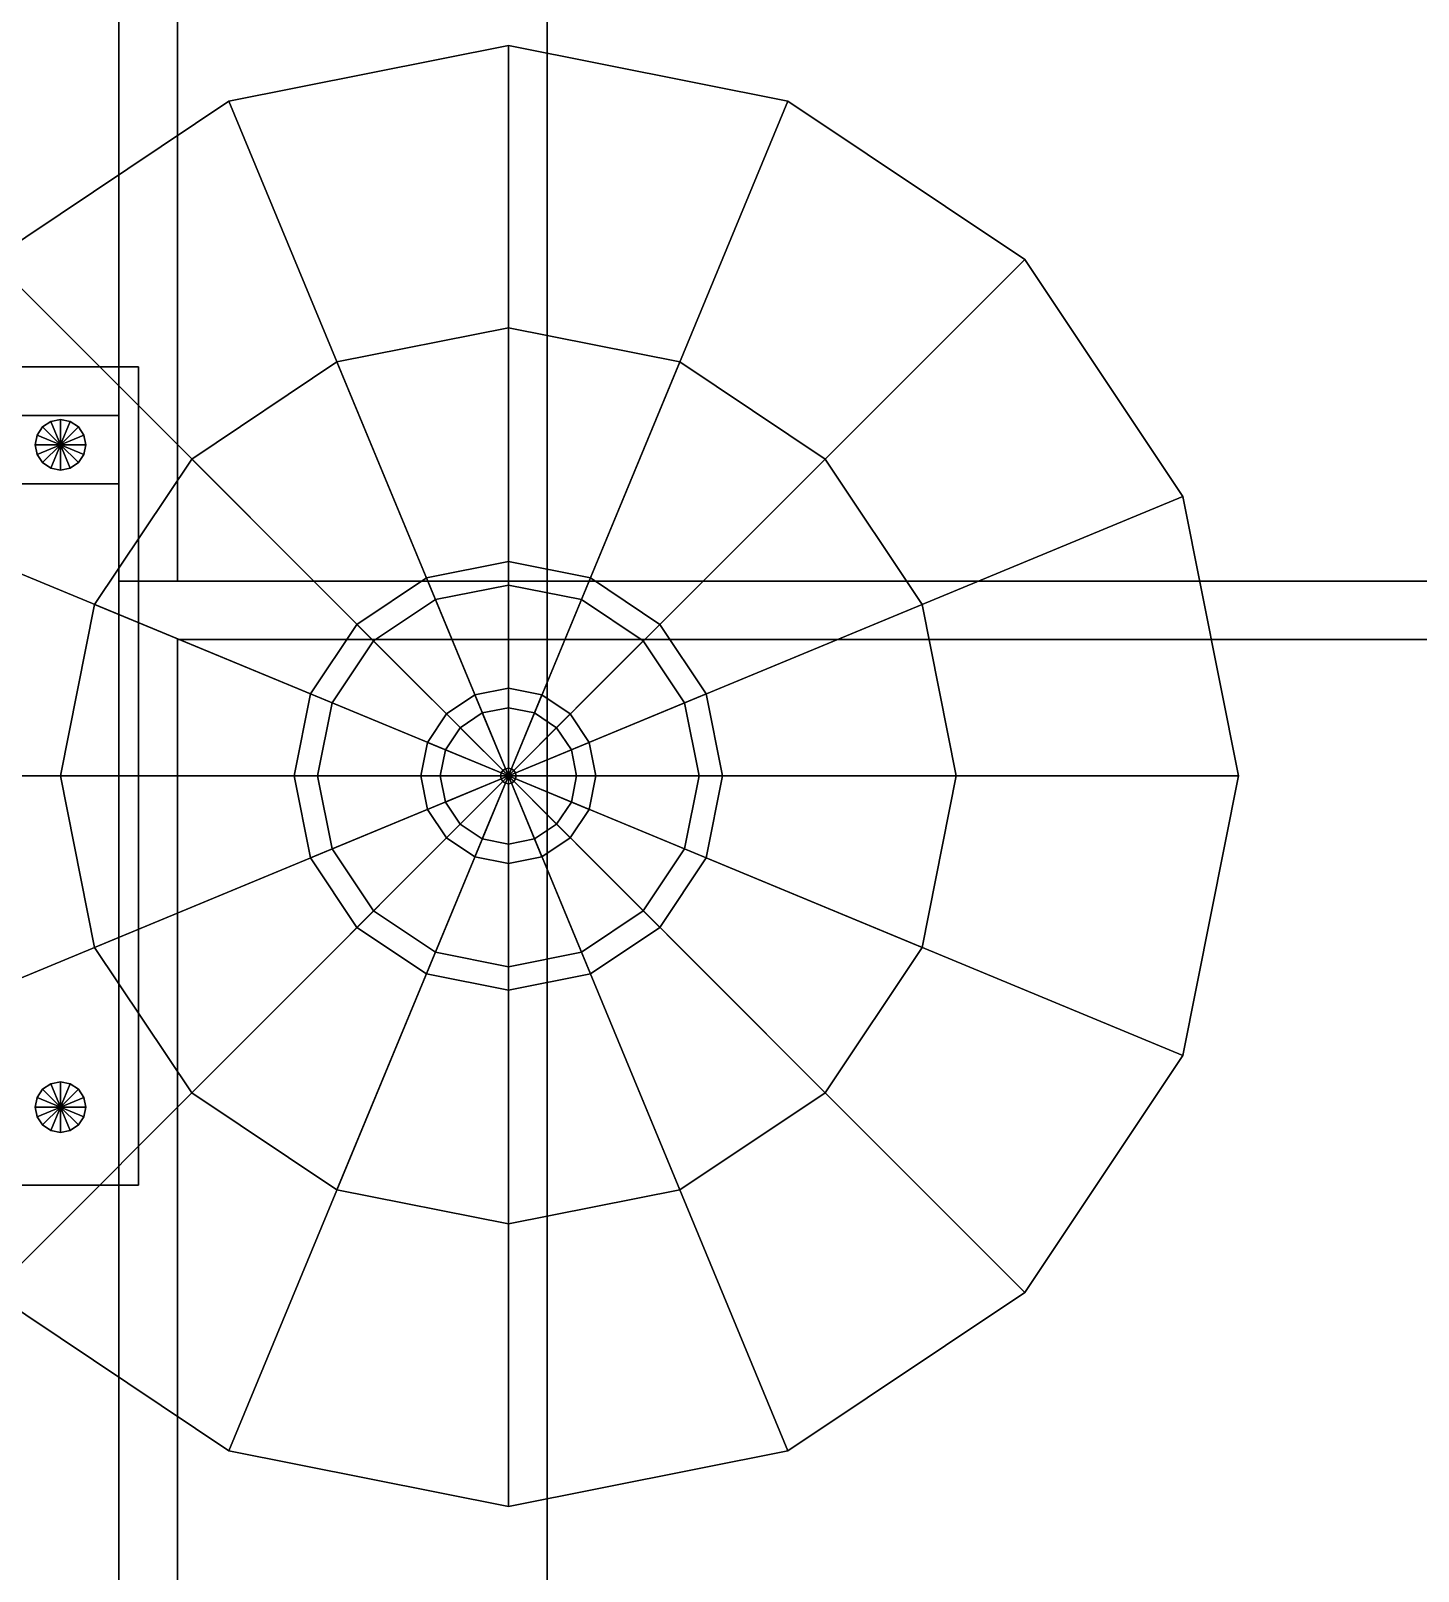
# Model space of a CAD drawing. Header units: millimetres. Extents: x -8000 to 18500, y -500 to 32500.
# Drawn here: x 1555 to 2267, y 942 to 1732 of the extents above; entities that cross this region are included whole.
import ezdxf

# ---------------------------------------------------------------- set-up
doc = ezdxf.new("R2010")
doc.units = ezdxf.units.MM
for name, color, linetype in [('3D-FINISH', 7, 'Continuous'), ('3D-FURNITURE', 7, 'Continuous'), ('3D-LIGHTS', 7, 'Continuous'), ('3D-ROOF', 7, 'Continuous'), ('3D-SLABS', 7, 'Continuous')]:
    doc.layers.add(name, color=color, linetype=linetype)

msp = doc.modelspace()

# ---------------------------------------------------------------- linework, layer by layer
at = {"layer": '3D-FINISH', "color": 7}
for points in [[(200, 200, 590), (200, 9800, 590), (9800, 9800, 590), (9800, 200, 590)], [(200, 200, 600), (9800, 200, 600), (9800, 9800, 600), (200, 9800, 600)], [(200, 200, 3990), (200, 9800, 3990), (9800, 9800, 3990), (9800, 200, 3990)], [(200, 200, 4000), (9800, 200, 4000), (9800, 9800, 4000), (200, 9800, 4000)]]:
    msp.add_3dface(points, dxfattribs=at)
at = {"layer": '3D-FURNITURE', "color": 7}
for points in [[(1600, 1450, 4000), (1600, 2400, 4000), (2550, 2400, 4000), (2550, 1450, 4000)], [(1600, 1450, 4000), (1600, 1450, 4080), (1600, 2400, 4080), (1600, 2400, 4000)], [(1600, 1450, 4080), (2550, 1450, 4080), (2550, 2400, 4080), (1600, 2400, 4080)], [(1600, 720, 4420), (1600, 2400, 4420), (1820, 2400, 4420), (1820, 720, 4420)], [(1600, 720, 4420), (1600, 720, 4760), (1600, 2400, 4760), (1600, 2400, 4420)], [(1600, 720, 4760), (1820, 720, 4760), (1820, 2400, 4760), (1600, 2400, 4760)], [(1820, 720, 4420), (1820, 2400, 4420), (1820, 2400, 4760), (1820, 720, 4760)], [(1630, 1450, 4080), (1630, 2370, 4080), (2520, 2370, 4080), (2520, 1450, 4080)], [(1630, 1450, 4080), (1630, 1450, 4420), (1630, 2370, 4420), (1630, 2370, 4080)], [(1630, 1450, 4420), (2520, 1450, 4420), (2520, 2370, 4420), (1630, 2370, 4420)], [(1800, 1725, 1298), (1656.49, 1696.45, 1298), (1656.49, 1696.45, 1330), (1800, 1725, 1330)], [(1800, 1350, 1330), (1800, 1725, 1330), (1656.49, 1696.45, 1330), (1800, 1350, 1330)], [(1800, 1350, 1298), (1656.49, 1696.45, 1298), (1800, 1725, 1298), (1800, 1350, 1298)], [(1943.51, 1696.45, 1298), (1800, 1725, 1298), (1800, 1725, 1330), (1943.51, 1696.45, 1330)], [(1800, 1350, 1330), (1943.51, 1696.45, 1330), (1800, 1725, 1330), (1800, 1350, 1330)], [(1800, 1350, 1298), (1800, 1725, 1298), (1943.51, 1696.45, 1298), (1800, 1350, 1298)], [(1656.49, 1696.45, 1298), (1534.83, 1615.17, 1298), (1534.83, 1615.17, 1330), (1656.49, 1696.45, 1330)], [(1800, 1350, 1330), (1656.49, 1696.45, 1330), (1534.83, 1615.17, 1330), (1800, 1350, 1330)], [(1800, 1350, 1298), (1534.83, 1615.17, 1298), (1656.49, 1696.45, 1298), (1800, 1350, 1298)], [(1800, 1350, 1330), (2065.17, 1615.17, 1330), (1943.51, 1696.45, 1330), (1800, 1350, 1330)], [(1800, 1350, 1298), (1943.51, 1696.45, 1298), (2065.17, 1615.17, 1298), (1800, 1350, 1298)], [(2065.17, 1615.17, 1298), (1943.51, 1696.45, 1298), (1943.51, 1696.45, 1330), (2065.17, 1615.17, 1330)], [(1800, 1350, 1330), (1534.83, 1615.17, 1330), (1453.55, 1493.51, 1330), (1800, 1350, 1330)], [(1800, 1350, 1298), (1453.55, 1493.51, 1298), (1534.83, 1615.17, 1298), (1800, 1350, 1298)], [(1800, 1350, 1330), (2146.45, 1493.51, 1330), (2065.17, 1615.17, 1330), (1800, 1350, 1330)], [(1800, 1350, 1298), (2065.17, 1615.17, 1298), (2146.45, 1493.51, 1298), (1800, 1350, 1298)], [(2146.45, 1493.51, 1298), (2065.17, 1615.17, 1298), (2065.17, 1615.17, 1330), (2146.45, 1493.51, 1330)], [(1800, 1580, 600), (1711.98, 1562.49, 600), (1711.98, 1562.49, 618), (1800, 1580, 618)], [(1800, 1350, 618), (1800, 1580, 618), (1711.98, 1562.49, 618), (1800, 1350, 618)], [(1800, 1350, 600), (1711.98, 1562.49, 600), (1800, 1580, 600), (1800, 1350, 600)], [(1888.02, 1562.49, 600), (1800, 1580, 600), (1800, 1580, 618), (1888.02, 1562.49, 618)], [(1800, 1350, 618), (1888.02, 1562.49, 618), (1800, 1580, 618), (1800, 1350, 618)], [(1800, 1350, 600), (1800, 1580, 600), (1888.02, 1562.49, 600), (1800, 1350, 600)], [(1190, 1140, 1010), (1190, 1560, 1010), (1610, 1560, 1010), (1610, 1140, 1010)], [(1190, 1560, 1010), (1190, 1560, 1050), (1610, 1560, 1050), (1610, 1560, 1010)], [(1190, 1140, 1050), (1610, 1140, 1050), (1610, 1560, 1050), (1190, 1560, 1050)], [(1610, 1140, 1010), (1610, 1560, 1010), (1610, 1560, 1050), (1610, 1140, 1050)], [(1711.98, 1562.49, 600), (1637.37, 1512.63, 600), (1637.37, 1512.63, 618), (1711.98, 1562.49, 618)], [(1800, 1350, 618), (1711.98, 1562.49, 618), (1637.37, 1512.63, 618), (1800, 1350, 618)], [(1800, 1350, 600), (1637.37, 1512.63, 600), (1711.98, 1562.49, 600), (1800, 1350, 600)], [(1800, 1350, 618), (1962.63, 1512.63, 618), (1888.02, 1562.49, 618), (1800, 1350, 618)], [(1800, 1350, 600), (1888.02, 1562.49, 600), (1962.63, 1512.63, 600), (1800, 1350, 600)], [(1962.63, 1512.63, 600), (1888.02, 1562.49, 600), (1888.02, 1562.49, 618), (1962.63, 1512.63, 618)], [(1200, 1500, 1300), (1200, 1535, 1300), (1600, 1535, 1300), (1600, 1500, 1300)], [(1200, 1535, 1300), (1200, 1535, 1390), (1600, 1535, 1390), (1600, 1535, 1300)], [(1200, 1500, 1390), (1600, 1500, 1390), (1600, 1535, 1390), (1200, 1535, 1390)], [(1600, 1500, 1300), (1600, 1535, 1300), (1600, 1535, 1390), (1600, 1500, 1390)], [(1560.81, 1529.19, 600), (1557.99, 1524.97, 600), (1557.99, 1524.97, 1030), (1560.81, 1529.19, 1030)], [(1570, 1520, 1030), (1560.81, 1529.19, 1030), (1557.99, 1524.97, 1030), (1570, 1520, 1030)], [(1570, 1520, 600), (1557.99, 1524.97, 600), (1560.81, 1529.19, 600), (1570, 1520, 600)], [(1565.03, 1532.01, 600), (1560.81, 1529.19, 600), (1560.81, 1529.19, 1030), (1565.03, 1532.01, 1030)], [(1570, 1520, 1030), (1565.03, 1532.01, 1030), (1560.81, 1529.19, 1030), (1570, 1520, 1030)], [(1570, 1520, 600), (1560.81, 1529.19, 600), (1565.03, 1532.01, 600), (1570, 1520, 600)], [(1570, 1533, 600), (1565.03, 1532.01, 600), (1565.03, 1532.01, 1030), (1570, 1533, 1030)], [(1570, 1520, 1030), (1570, 1533, 1030), (1565.03, 1532.01, 1030), (1570, 1520, 1030)], [(1570, 1520, 600), (1565.03, 1532.01, 600), (1570, 1533, 600), (1570, 1520, 600)], [(1574.97, 1532.01, 600), (1570, 1533, 600), (1570, 1533, 1030), (1574.97, 1532.01, 1030)], [(1570, 1520, 1030), (1574.97, 1532.01, 1030), (1570, 1533, 1030), (1570, 1520, 1030)], [(1570, 1520, 600), (1570, 1533, 600), (1574.97, 1532.01, 600), (1570, 1520, 600)], [(1570, 1520, 1030), (1579.19, 1529.19, 1030), (1574.97, 1532.01, 1030), (1570, 1520, 1030)], [(1570, 1520, 600), (1574.97, 1532.01, 600), (1579.19, 1529.19, 600), (1570, 1520, 600)], [(1570, 1520, 1030), (1582.01, 1524.97, 1030), (1579.19, 1529.19, 1030), (1570, 1520, 1030)], [(1570, 1520, 600), (1579.19, 1529.19, 600), (1582.01, 1524.97, 600), (1570, 1520, 600)], [(1579.19, 1529.19, 600), (1574.97, 1532.01, 600), (1574.97, 1532.01, 1030), (1579.19, 1529.19, 1030)], [(1582.01, 1524.97, 600), (1579.19, 1529.19, 600), (1579.19, 1529.19, 1030), (1582.01, 1524.97, 1030)], [(1557.99, 1524.97, 600), (1557, 1520, 600), (1557, 1520, 1030), (1557.99, 1524.97, 1030)], [(1570, 1520, 1030), (1557.99, 1524.97, 1030), (1557, 1520, 1030), (1570, 1520, 1030)], [(1570, 1520, 600), (1557, 1520, 600), (1557.99, 1524.97, 600), (1570, 1520, 600)], [(1557, 1520, 600), (1557.99, 1515.03, 600), (1557.99, 1515.03, 1030), (1557, 1520, 1030)], [(1570, 1520, 1030), (1557, 1520, 1030), (1557.99, 1515.03, 1030), (1570, 1520, 1030)], [(1570, 1520, 600), (1557.99, 1515.03, 600), (1557, 1520, 600), (1570, 1520, 600)], [(1570, 1520, 1030), (1557.99, 1515.03, 1030), (1560.81, 1510.81, 1030), (1570, 1520, 1030)], [(1570, 1520, 600), (1560.81, 1510.81, 600), (1557.99, 1515.03, 600), (1570, 1520, 600)], [(1570, 1520, 1030), (1560.81, 1510.81, 1030), (1565.03, 1507.99, 1030), (1570, 1520, 1030)], [(1570, 1520, 600), (1565.03, 1507.99, 600), (1560.81, 1510.81, 600), (1570, 1520, 600)], [(1570, 1520, 1030), (1565.03, 1507.99, 1030), (1570, 1507, 1030), (1570, 1520, 1030)], [(1570, 1520, 600), (1570, 1507, 600), (1565.03, 1507.99, 600), (1570, 1520, 600)], [(1570, 1520, 1030), (1583, 1520, 1030), (1582.01, 1524.97, 1030), (1570, 1520, 1030)], [(1570, 1520, 600), (1582.01, 1524.97, 600), (1583, 1520, 600), (1570, 1520, 600)], [(1570, 1520, 1030), (1570, 1507, 1030), (1574.97, 1507.99, 1030), (1570, 1520, 1030)], [(1570, 1520, 600), (1574.97, 1507.99, 600), (1570, 1507, 600), (1570, 1520, 600)], [(1570, 1520, 1030), (1574.97, 1507.99, 1030), (1579.19, 1510.81, 1030), (1570, 1520, 1030)], [(1570, 1520, 600), (1579.19, 1510.81, 600), (1574.97, 1507.99, 600), (1570, 1520, 600)], [(1570, 1520, 1030), (1579.19, 1510.81, 1030), (1582.01, 1515.03, 1030), (1570, 1520, 1030)], [(1570, 1520, 600), (1582.01, 1515.03, 600), (1579.19, 1510.81, 600), (1570, 1520, 600)], [(1570, 1520, 1030), (1582.01, 1515.03, 1030), (1583, 1520, 1030), (1570, 1520, 1030)], [(1570, 1520, 600), (1583, 1520, 600), (1582.01, 1515.03, 600), (1570, 1520, 600)], [(1583, 1520, 600), (1582.01, 1524.97, 600), (1582.01, 1524.97, 1030), (1583, 1520, 1030)], [(1582.01, 1515.03, 600), (1583, 1520, 600), (1583, 1520, 1030), (1582.01, 1515.03, 1030)], [(1557.99, 1515.03, 600), (1560.81, 1510.81, 600), (1560.81, 1510.81, 1030), (1557.99, 1515.03, 1030)], [(1560.81, 1510.81, 600), (1565.03, 1507.99, 600), (1565.03, 1507.99, 1030), (1560.81, 1510.81, 1030)], [(1574.97, 1507.99, 600), (1579.19, 1510.81, 600), (1579.19, 1510.81, 1030), (1574.97, 1507.99, 1030)], [(1579.19, 1510.81, 600), (1582.01, 1515.03, 600), (1582.01, 1515.03, 1030), (1579.19, 1510.81, 1030)], [(1637.37, 1512.63, 600), (1587.51, 1438.02, 600), (1587.51, 1438.02, 618), (1637.37, 1512.63, 618)], [(1800, 1350, 618), (1637.37, 1512.63, 618), (1587.51, 1438.02, 618), (1800, 1350, 618)], [(1800, 1350, 600), (1587.51, 1438.02, 600), (1637.37, 1512.63, 600), (1800, 1350, 600)], [(1800, 1350, 618), (2012.49, 1438.02, 618), (1962.63, 1512.63, 618), (1800, 1350, 618)], [(1800, 1350, 600), (1962.63, 1512.63, 600), (2012.49, 1438.02, 600), (1800, 1350, 600)], [(2012.49, 1438.02, 600), (1962.63, 1512.63, 600), (1962.63, 1512.63, 618), (2012.49, 1438.02, 618)], [(1565.03, 1507.99, 600), (1570, 1507, 600), (1570, 1507, 1030), (1565.03, 1507.99, 1030)], [(1570, 1507, 600), (1574.97, 1507.99, 600), (1574.97, 1507.99, 1030), (1570, 1507, 1030)], [(1200, 1500, 1300), (1600, 1500, 1300), (1600, 1500, 1390), (1200, 1500, 1390)], [(1800, 1350, 1330), (1453.55, 1493.51, 1330), (1425, 1350, 1330), (1800, 1350, 1330)], [(1800, 1350, 1298), (1425, 1350, 1298), (1453.55, 1493.51, 1298), (1800, 1350, 1298)], [(1800, 1350, 1330), (2175, 1350, 1330), (2146.45, 1493.51, 1330), (1800, 1350, 1330)], [(1800, 1350, 1298), (2146.45, 1493.51, 1298), (2175, 1350, 1298), (1800, 1350, 1298)], [(2175, 1350, 1298), (2146.45, 1493.51, 1298), (2146.45, 1493.51, 1330), (2175, 1350, 1330)], [(1600, 500, 4000), (1600, 1450, 4000), (4000, 1450, 4000), (4000, 500, 4000)], [(1600, 1450, 4000), (1600, 1450, 4080), (4000, 1450, 4080), (4000, 1450, 4000)], [(1600, 500, 4000), (1600, 500, 4080), (1600, 1450, 4080), (1600, 1450, 4000)], [(1600, 500, 4080), (4000, 500, 4080), (4000, 1450, 4080), (1600, 1450, 4080)], [(1600, 1450, 4000), (2550, 1450, 4000), (2550, 1450, 4080), (1600, 1450, 4080)], [(1630, 1450, 4080), (2520, 1450, 4080), (2520, 1450, 4420), (1630, 1450, 4420)], [(1587.51, 1438.02, 600), (1570, 1350, 600), (1570, 1350, 618), (1587.51, 1438.02, 618)], [(1800, 1350, 618), (1587.51, 1438.02, 618), (1570, 1350, 618), (1800, 1350, 618)], [(1800, 1350, 600), (1570, 1350, 600), (1587.51, 1438.02, 600), (1800, 1350, 600)], [(1800, 1350, 618), (2030, 1350, 618), (2012.49, 1438.02, 618), (1800, 1350, 618)], [(1800, 1350, 600), (2012.49, 1438.02, 600), (2030, 1350, 600), (1800, 1350, 600)], [(2030, 1350, 600), (2012.49, 1438.02, 600), (2012.49, 1438.02, 618), (2030, 1350, 618)], [(1630, 530, 4080), (1630, 1420, 4080), (2390, 1420, 4080), (2390, 530, 4080)], [(1630, 1420, 4080), (1630, 1420, 4420), (2390, 1420, 4420), (2390, 1420, 4080)], [(1630, 530, 4080), (1630, 530, 4420), (1630, 1420, 4420), (1630, 1420, 4080)], [(1630, 530, 4420), (2390, 530, 4420), (2390, 1420, 4420), (1630, 1420, 4420)], [(1800, 1385, 618), (1786.61, 1382.34, 618), (1786.61, 1382.34, 1298), (1800, 1385, 1298)], [(1800, 1350, 1298), (1800, 1385, 1298), (1786.61, 1382.34, 1298), (1800, 1350, 1298)], [(1800, 1350, 618), (1786.61, 1382.34, 618), (1800, 1385, 618), (1800, 1350, 618)], [(1813.39, 1382.34, 618), (1800, 1385, 618), (1800, 1385, 1298), (1813.39, 1382.34, 1298)], [(1800, 1350, 1298), (1813.39, 1382.34, 1298), (1800, 1385, 1298), (1800, 1350, 1298)], [(1800, 1350, 618), (1800, 1385, 618), (1813.39, 1382.34, 618), (1800, 1350, 618)], [(1786.61, 1382.34, 618), (1775.25, 1374.75, 618), (1775.25, 1374.75, 1298), (1786.61, 1382.34, 1298)], [(1800, 1350, 1298), (1786.61, 1382.34, 1298), (1775.25, 1374.75, 1298), (1800, 1350, 1298)], [(1800, 1350, 618), (1775.25, 1374.75, 618), (1786.61, 1382.34, 618), (1800, 1350, 618)], [(1800, 1350, 1298), (1824.75, 1374.75, 1298), (1813.39, 1382.34, 1298), (1800, 1350, 1298)], [(1800, 1350, 618), (1813.39, 1382.34, 618), (1824.75, 1374.75, 618), (1800, 1350, 618)], [(1824.75, 1374.75, 618), (1813.39, 1382.34, 618), (1813.39, 1382.34, 1298), (1824.75, 1374.75, 1298)], [(1775.25, 1374.75, 618), (1767.66, 1363.39, 618), (1767.66, 1363.39, 1298), (1775.25, 1374.75, 1298)], [(1800, 1350, 1298), (1775.25, 1374.75, 1298), (1767.66, 1363.39, 1298), (1800, 1350, 1298)], [(1800, 1350, 618), (1767.66, 1363.39, 618), (1775.25, 1374.75, 618), (1800, 1350, 618)], [(1800, 1350, 1298), (1832.34, 1363.39, 1298), (1824.75, 1374.75, 1298), (1800, 1350, 1298)], [(1800, 1350, 618), (1824.75, 1374.75, 618), (1832.34, 1363.39, 618), (1800, 1350, 618)], [(1832.34, 1363.39, 618), (1824.75, 1374.75, 618), (1824.75, 1374.75, 1298), (1832.34, 1363.39, 1298)], [(1767.66, 1363.39, 618), (1765, 1350, 618), (1765, 1350, 1298), (1767.66, 1363.39, 1298)], [(1800, 1350, 1298), (1767.66, 1363.39, 1298), (1765, 1350, 1298), (1800, 1350, 1298)], [(1800, 1350, 618), (1765, 1350, 618), (1767.66, 1363.39, 618), (1800, 1350, 618)], [(1800, 1350, 1298), (1835, 1350, 1298), (1832.34, 1363.39, 1298), (1800, 1350, 1298)], [(1800, 1350, 618), (1832.34, 1363.39, 618), (1835, 1350, 618), (1800, 1350, 618)], [(1835, 1350, 618), (1832.34, 1363.39, 618), (1832.34, 1363.39, 1298), (1835, 1350, 1298)], [(1800, 1350, 1330), (1425, 1350, 1330), (1453.55, 1206.49, 1330), (1800, 1350, 1330)], [(1800, 1350, 1298), (1453.55, 1206.49, 1298), (1425, 1350, 1298), (1800, 1350, 1298)], [(1800, 1350, 1330), (1453.55, 1206.49, 1330), (1534.83, 1084.83, 1330), (1800, 1350, 1330)], [(1800, 1350, 1298), (1534.83, 1084.83, 1298), (1453.55, 1206.49, 1298), (1800, 1350, 1298)], [(1800, 1350, 1330), (1534.83, 1084.83, 1330), (1656.49, 1003.55, 1330), (1800, 1350, 1330)], [(1800, 1350, 1298), (1656.49, 1003.55, 1298), (1534.83, 1084.83, 1298), (1800, 1350, 1298)], [(1570, 1350, 600), (1587.51, 1261.98, 600), (1587.51, 1261.98, 618), (1570, 1350, 618)], [(1800, 1350, 618), (1570, 1350, 618), (1587.51, 1261.98, 618), (1800, 1350, 618)], [(1800, 1350, 600), (1587.51, 1261.98, 600), (1570, 1350, 600), (1800, 1350, 600)], [(1800, 1350, 618), (1587.51, 1261.98, 618), (1637.37, 1187.37, 618), (1800, 1350, 618)], [(1800, 1350, 600), (1637.37, 1187.37, 600), (1587.51, 1261.98, 600), (1800, 1350, 600)], [(1800, 1350, 618), (1637.37, 1187.37, 618), (1711.98, 1137.51, 618), (1800, 1350, 618)], [(1800, 1350, 600), (1711.98, 1137.51, 600), (1637.37, 1187.37, 600), (1800, 1350, 600)], [(1800, 1350, 1330), (1656.49, 1003.55, 1330), (1800, 975, 1330), (1800, 1350, 1330)], [(1800, 1350, 1298), (1800, 975, 1298), (1656.49, 1003.55, 1298), (1800, 1350, 1298)], [(1800, 1350, 618), (1711.98, 1137.51, 618), (1800, 1120, 618), (1800, 1350, 618)], [(1800, 1350, 600), (1800, 1120, 600), (1711.98, 1137.51, 600), (1800, 1350, 600)], [(1765, 1350, 618), (1767.66, 1336.61, 618), (1767.66, 1336.61, 1298), (1765, 1350, 1298)], [(1800, 1350, 1298), (1765, 1350, 1298), (1767.66, 1336.61, 1298), (1800, 1350, 1298)], [(1800, 1350, 618), (1767.66, 1336.61, 618), (1765, 1350, 618), (1800, 1350, 618)], [(1800, 1350, 1298), (1767.66, 1336.61, 1298), (1775.25, 1325.25, 1298), (1800, 1350, 1298)], [(1800, 1350, 618), (1775.25, 1325.25, 618), (1767.66, 1336.61, 618), (1800, 1350, 618)], [(1800, 1350, 1298), (1775.25, 1325.25, 1298), (1786.61, 1317.66, 1298), (1800, 1350, 1298)], [(1800, 1350, 618), (1786.61, 1317.66, 618), (1775.25, 1325.25, 618), (1800, 1350, 618)], [(1800, 1350, 1298), (1786.61, 1317.66, 1298), (1800, 1315, 1298), (1800, 1350, 1298)], [(1800, 1350, 618), (1800, 1315, 618), (1786.61, 1317.66, 618), (1800, 1350, 618)], [(1800, 1350, 618), (1800, 1120, 618), (1888.02, 1137.51, 618), (1800, 1350, 618)], [(1800, 1350, 600), (1888.02, 1137.51, 600), (1800, 1120, 600), (1800, 1350, 600)], [(1800, 1350, 618), (1888.02, 1137.51, 618), (1962.63, 1187.37, 618), (1800, 1350, 618)], [(1800, 1350, 600), (1962.63, 1187.37, 600), (1888.02, 1137.51, 600), (1800, 1350, 600)], [(1800, 1350, 618), (1962.63, 1187.37, 618), (2012.49, 1261.98, 618), (1800, 1350, 618)], [(1800, 1350, 600), (2012.49, 1261.98, 600), (1962.63, 1187.37, 600), (1800, 1350, 600)], [(1800, 1350, 618), (2012.49, 1261.98, 618), (2030, 1350, 618), (1800, 1350, 618)], [(1800, 1350, 600), (2030, 1350, 600), (2012.49, 1261.98, 600), (1800, 1350, 600)], [(1800, 1350, 1298), (1800, 1315, 1298), (1813.39, 1317.66, 1298), (1800, 1350, 1298)], [(1800, 1350, 618), (1813.39, 1317.66, 618), (1800, 1315, 618), (1800, 1350, 618)], [(1800, 1350, 1298), (1813.39, 1317.66, 1298), (1824.75, 1325.25, 1298), (1800, 1350, 1298)], [(1800, 1350, 618), (1824.75, 1325.25, 618), (1813.39, 1317.66, 618), (1800, 1350, 618)], [(1800, 1350, 1298), (1824.75, 1325.25, 1298), (1832.34, 1336.61, 1298), (1800, 1350, 1298)], [(1800, 1350, 618), (1832.34, 1336.61, 618), (1824.75, 1325.25, 618), (1800, 1350, 618)], [(1800, 1350, 1298), (1832.34, 1336.61, 1298), (1835, 1350, 1298), (1800, 1350, 1298)], [(1800, 1350, 618), (1835, 1350, 618), (1832.34, 1336.61, 618), (1800, 1350, 618)], [(1800, 1350, 1330), (1800, 975, 1330), (1943.51, 1003.55, 1330), (1800, 1350, 1330)], [(1800, 1350, 1298), (1943.51, 1003.55, 1298), (1800, 975, 1298), (1800, 1350, 1298)], [(1800, 1350, 1330), (1943.51, 1003.55, 1330), (2065.17, 1084.83, 1330), (1800, 1350, 1330)], [(1800, 1350, 1298), (2065.17, 1084.83, 1298), (1943.51, 1003.55, 1298), (1800, 1350, 1298)], [(1800, 1350, 1330), (2065.17, 1084.83, 1330), (2146.45, 1206.49, 1330), (1800, 1350, 1330)], [(1800, 1350, 1298), (2146.45, 1206.49, 1298), (2065.17, 1084.83, 1298), (1800, 1350, 1298)], [(1800, 1350, 1330), (2146.45, 1206.49, 1330), (2175, 1350, 1330), (1800, 1350, 1330)], [(1800, 1350, 1298), (2175, 1350, 1298), (2146.45, 1206.49, 1298), (1800, 1350, 1298)], [(1832.34, 1336.61, 618), (1835, 1350, 618), (1835, 1350, 1298), (1832.34, 1336.61, 1298)], [(2012.49, 1261.98, 600), (2030, 1350, 600), (2030, 1350, 618), (2012.49, 1261.98, 618)], [(2146.45, 1206.49, 1298), (2175, 1350, 1298), (2175, 1350, 1330), (2146.45, 1206.49, 1330)], [(1767.66, 1336.61, 618), (1775.25, 1325.25, 618), (1775.25, 1325.25, 1298), (1767.66, 1336.61, 1298)], [(1824.75, 1325.25, 618), (1832.34, 1336.61, 618), (1832.34, 1336.61, 1298), (1824.75, 1325.25, 1298)], [(1775.25, 1325.25, 618), (1786.61, 1317.66, 618), (1786.61, 1317.66, 1298), (1775.25, 1325.25, 1298)], [(1813.39, 1317.66, 618), (1824.75, 1325.25, 618), (1824.75, 1325.25, 1298), (1813.39, 1317.66, 1298)], [(1786.61, 1317.66, 618), (1800, 1315, 618), (1800, 1315, 1298), (1786.61, 1317.66, 1298)], [(1800, 1315, 618), (1813.39, 1317.66, 618), (1813.39, 1317.66, 1298), (1800, 1315, 1298)], [(1587.51, 1261.98, 600), (1637.37, 1187.37, 600), (1637.37, 1187.37, 618), (1587.51, 1261.98, 618)], [(1962.63, 1187.37, 600), (2012.49, 1261.98, 600), (2012.49, 1261.98, 618), (1962.63, 1187.37, 618)], [(2065.17, 1084.83, 1298), (2146.45, 1206.49, 1298), (2146.45, 1206.49, 1330), (2065.17, 1084.83, 1330)], [(1560.81, 1189.19, 600), (1557.99, 1184.97, 600), (1557.99, 1184.97, 1030), (1560.81, 1189.19, 1030)], [(1570, 1180, 1030), (1560.81, 1189.19, 1030), (1557.99, 1184.97, 1030), (1570, 1180, 1030)], [(1570, 1180, 600), (1557.99, 1184.97, 600), (1560.81, 1189.19, 600), (1570, 1180, 600)], [(1565.03, 1192.01, 600), (1560.81, 1189.19, 600), (1560.81, 1189.19, 1030), (1565.03, 1192.01, 1030)], [(1570, 1180, 1030), (1565.03, 1192.01, 1030), (1560.81, 1189.19, 1030), (1570, 1180, 1030)], [(1570, 1180, 600), (1560.81, 1189.19, 600), (1565.03, 1192.01, 600), (1570, 1180, 600)], [(1570, 1193, 600), (1565.03, 1192.01, 600), (1565.03, 1192.01, 1030), (1570, 1193, 1030)], [(1570, 1180, 1030), (1570, 1193, 1030), (1565.03, 1192.01, 1030), (1570, 1180, 1030)], [(1570, 1180, 600), (1565.03, 1192.01, 600), (1570, 1193, 600), (1570, 1180, 600)], [(1574.97, 1192.01, 600), (1570, 1193, 600), (1570, 1193, 1030), (1574.97, 1192.01, 1030)], [(1570, 1180, 1030), (1574.97, 1192.01, 1030), (1570, 1193, 1030), (1570, 1180, 1030)], [(1570, 1180, 600), (1570, 1193, 600), (1574.97, 1192.01, 600), (1570, 1180, 600)], [(1570, 1180, 1030), (1579.19, 1189.19, 1030), (1574.97, 1192.01, 1030), (1570, 1180, 1030)], [(1570, 1180, 600), (1574.97, 1192.01, 600), (1579.19, 1189.19, 600), (1570, 1180, 600)], [(1570, 1180, 1030), (1582.01, 1184.97, 1030), (1579.19, 1189.19, 1030), (1570, 1180, 1030)], [(1570, 1180, 600), (1579.19, 1189.19, 600), (1582.01, 1184.97, 600), (1570, 1180, 600)], [(1579.19, 1189.19, 600), (1574.97, 1192.01, 600), (1574.97, 1192.01, 1030), (1579.19, 1189.19, 1030)], [(1582.01, 1184.97, 600), (1579.19, 1189.19, 600), (1579.19, 1189.19, 1030), (1582.01, 1184.97, 1030)], [(1637.37, 1187.37, 600), (1711.98, 1137.51, 600), (1711.98, 1137.51, 618), (1637.37, 1187.37, 618)], [(1888.02, 1137.51, 600), (1962.63, 1187.37, 600), (1962.63, 1187.37, 618), (1888.02, 1137.51, 618)], [(1557.99, 1184.97, 600), (1557, 1180, 600), (1557, 1180, 1030), (1557.99, 1184.97, 1030)], [(1570, 1180, 1030), (1557.99, 1184.97, 1030), (1557, 1180, 1030), (1570, 1180, 1030)], [(1570, 1180, 600), (1557, 1180, 600), (1557.99, 1184.97, 600), (1570, 1180, 600)], [(1557, 1180, 600), (1557.99, 1175.03, 600), (1557.99, 1175.03, 1030), (1557, 1180, 1030)], [(1570, 1180, 1030), (1557, 1180, 1030), (1557.99, 1175.03, 1030), (1570, 1180, 1030)], [(1570, 1180, 600), (1557.99, 1175.03, 600), (1557, 1180, 600), (1570, 1180, 600)], [(1570, 1180, 1030), (1557.99, 1175.03, 1030), (1560.81, 1170.81, 1030), (1570, 1180, 1030)], [(1570, 1180, 600), (1560.81, 1170.81, 600), (1557.99, 1175.03, 600), (1570, 1180, 600)], [(1570, 1180, 1030), (1560.81, 1170.81, 1030), (1565.03, 1167.99, 1030), (1570, 1180, 1030)], [(1570, 1180, 600), (1565.03, 1167.99, 600), (1560.81, 1170.81, 600), (1570, 1180, 600)], [(1570, 1180, 1030), (1565.03, 1167.99, 1030), (1570, 1167, 1030), (1570, 1180, 1030)], [(1570, 1180, 600), (1570, 1167, 600), (1565.03, 1167.99, 600), (1570, 1180, 600)], [(1570, 1180, 1030), (1583, 1180, 1030), (1582.01, 1184.97, 1030), (1570, 1180, 1030)], [(1570, 1180, 600), (1582.01, 1184.97, 600), (1583, 1180, 600), (1570, 1180, 600)], [(1570, 1180, 1030), (1570, 1167, 1030), (1574.97, 1167.99, 1030), (1570, 1180, 1030)], [(1570, 1180, 600), (1574.97, 1167.99, 600), (1570, 1167, 600), (1570, 1180, 600)], [(1570, 1180, 1030), (1574.97, 1167.99, 1030), (1579.19, 1170.81, 1030), (1570, 1180, 1030)], [(1570, 1180, 600), (1579.19, 1170.81, 600), (1574.97, 1167.99, 600), (1570, 1180, 600)], [(1570, 1180, 1030), (1579.19, 1170.81, 1030), (1582.01, 1175.03, 1030), (1570, 1180, 1030)], [(1570, 1180, 600), (1582.01, 1175.03, 600), (1579.19, 1170.81, 600), (1570, 1180, 600)], [(1570, 1180, 1030), (1582.01, 1175.03, 1030), (1583, 1180, 1030), (1570, 1180, 1030)], [(1570, 1180, 600), (1583, 1180, 600), (1582.01, 1175.03, 600), (1570, 1180, 600)], [(1583, 1180, 600), (1582.01, 1184.97, 600), (1582.01, 1184.97, 1030), (1583, 1180, 1030)], [(1582.01, 1175.03, 600), (1583, 1180, 600), (1583, 1180, 1030), (1582.01, 1175.03, 1030)], [(1557.99, 1175.03, 600), (1560.81, 1170.81, 600), (1560.81, 1170.81, 1030), (1557.99, 1175.03, 1030)], [(1560.81, 1170.81, 600), (1565.03, 1167.99, 600), (1565.03, 1167.99, 1030), (1560.81, 1170.81, 1030)], [(1574.97, 1167.99, 600), (1579.19, 1170.81, 600), (1579.19, 1170.81, 1030), (1574.97, 1167.99, 1030)], [(1579.19, 1170.81, 600), (1582.01, 1175.03, 600), (1582.01, 1175.03, 1030), (1579.19, 1170.81, 1030)], [(1565.03, 1167.99, 600), (1570, 1167, 600), (1570, 1167, 1030), (1565.03, 1167.99, 1030)], [(1570, 1167, 600), (1574.97, 1167.99, 600), (1574.97, 1167.99, 1030), (1570, 1167, 1030)], [(1190, 1140, 1010), (1610, 1140, 1010), (1610, 1140, 1050), (1190, 1140, 1050)], [(1711.98, 1137.51, 600), (1800, 1120, 600), (1800, 1120, 618), (1711.98, 1137.51, 618)], [(1800, 1120, 600), (1888.02, 1137.51, 600), (1888.02, 1137.51, 618), (1800, 1120, 618)], [(1534.83, 1084.83, 1298), (1656.49, 1003.55, 1298), (1656.49, 1003.55, 1330), (1534.83, 1084.83, 1330)], [(1943.51, 1003.55, 1298), (2065.17, 1084.83, 1298), (2065.17, 1084.83, 1330), (1943.51, 1003.55, 1330)], [(1656.49, 1003.55, 1298), (1800, 975, 1298), (1800, 975, 1330), (1656.49, 1003.55, 1330)], [(1800, 975, 1298), (1943.51, 1003.55, 1298), (1943.51, 1003.55, 1330), (1800, 975, 1330)]]:
    msp.add_3dface(points, dxfattribs=at)
at = {"layer": '3D-LIGHTS', "color": 7}
for points in [[(1800, 1460, 2560), (1757.9, 1451.63, 2560), (1757.9, 1451.63, 2700), (1800, 1460, 2700)], [(1800, 1350, 2700), (1800, 1460, 2700), (1757.9, 1451.63, 2700), (1800, 1350, 2700)], [(1800, 1350, 2560), (1757.9, 1451.63, 2560), (1800, 1460, 2560), (1800, 1350, 2560)], [(1842.1, 1451.63, 2560), (1800, 1460, 2560), (1800, 1460, 2700), (1842.1, 1451.63, 2700)], [(1800, 1350, 2700), (1842.1, 1451.63, 2700), (1800, 1460, 2700), (1800, 1350, 2700)], [(1800, 1350, 2560), (1800, 1460, 2560), (1842.1, 1451.63, 2560), (1800, 1350, 2560)], [(1757.9, 1451.63, 2560), (1722.22, 1427.78, 2560), (1722.22, 1427.78, 2700), (1757.9, 1451.63, 2700)], [(1800, 1350, 2700), (1757.9, 1451.63, 2700), (1722.22, 1427.78, 2700), (1800, 1350, 2700)], [(1800, 1350, 2560), (1722.22, 1427.78, 2560), (1757.9, 1451.63, 2560), (1800, 1350, 2560)], [(1800, 1448, 2568), (1762.5, 1440.54, 2568), (1762.5, 1440.54, 2586), (1800, 1448, 2586)], [(1800, 1350, 2586), (1800, 1448, 2586), (1762.5, 1440.54, 2586), (1800, 1350, 2586)], [(1800, 1350, 2568), (1762.5, 1440.54, 2568), (1800, 1448, 2568), (1800, 1350, 2568)], [(1800, 1350, 2700), (1877.78, 1427.78, 2700), (1842.1, 1451.63, 2700), (1800, 1350, 2700)], [(1800, 1350, 2560), (1842.1, 1451.63, 2560), (1877.78, 1427.78, 2560), (1800, 1350, 2560)], [(1837.5, 1440.54, 2568), (1800, 1448, 2568), (1800, 1448, 2586), (1837.5, 1440.54, 2586)], [(1800, 1350, 2586), (1837.5, 1440.54, 2586), (1800, 1448, 2586), (1800, 1350, 2586)], [(1800, 1350, 2568), (1800, 1448, 2568), (1837.5, 1440.54, 2568), (1800, 1350, 2568)], [(1877.78, 1427.78, 2560), (1842.1, 1451.63, 2560), (1842.1, 1451.63, 2700), (1877.78, 1427.78, 2700)], [(1762.5, 1440.54, 2568), (1730.7, 1419.3, 2568), (1730.7, 1419.3, 2586), (1762.5, 1440.54, 2586)], [(1800, 1350, 2586), (1762.5, 1440.54, 2586), (1730.7, 1419.3, 2586), (1800, 1350, 2586)], [(1800, 1350, 2568), (1730.7, 1419.3, 2568), (1762.5, 1440.54, 2568), (1800, 1350, 2568)], [(1800, 1350, 2586), (1869.3, 1419.3, 2586), (1837.5, 1440.54, 2586), (1800, 1350, 2586)], [(1800, 1350, 2568), (1837.5, 1440.54, 2568), (1869.3, 1419.3, 2568), (1800, 1350, 2568)], [(1869.3, 1419.3, 2568), (1837.5, 1440.54, 2568), (1837.5, 1440.54, 2586), (1869.3, 1419.3, 2586)], [(1722.22, 1427.78, 2560), (1698.37, 1392.1, 2560), (1698.37, 1392.1, 2700), (1722.22, 1427.78, 2700)], [(1800, 1350, 2700), (1722.22, 1427.78, 2700), (1698.37, 1392.1, 2700), (1800, 1350, 2700)], [(1800, 1350, 2560), (1698.37, 1392.1, 2560), (1722.22, 1427.78, 2560), (1800, 1350, 2560)], [(1800, 1350, 2700), (1901.63, 1392.1, 2700), (1877.78, 1427.78, 2700), (1800, 1350, 2700)], [(1800, 1350, 2560), (1877.78, 1427.78, 2560), (1901.63, 1392.1, 2560), (1800, 1350, 2560)], [(1901.63, 1392.1, 2560), (1877.78, 1427.78, 2560), (1877.78, 1427.78, 2700), (1901.63, 1392.1, 2700)], [(1730.7, 1419.3, 2568), (1709.46, 1387.5, 2568), (1709.46, 1387.5, 2586), (1730.7, 1419.3, 2586)], [(1800, 1350, 2586), (1730.7, 1419.3, 2586), (1709.46, 1387.5, 2586), (1800, 1350, 2586)], [(1800, 1350, 2568), (1709.46, 1387.5, 2568), (1730.7, 1419.3, 2568), (1800, 1350, 2568)], [(1800, 1350, 2586), (1890.54, 1387.5, 2586), (1869.3, 1419.3, 2586), (1800, 1350, 2586)], [(1800, 1350, 2568), (1869.3, 1419.3, 2568), (1890.54, 1387.5, 2568), (1800, 1350, 2568)], [(1890.54, 1387.5, 2568), (1869.3, 1419.3, 2568), (1869.3, 1419.3, 2586), (1890.54, 1387.5, 2586)], [(1698.37, 1392.1, 2560), (1690, 1350, 2560), (1690, 1350, 2700), (1698.37, 1392.1, 2700)], [(1800, 1350, 2700), (1698.37, 1392.1, 2700), (1690, 1350, 2700), (1800, 1350, 2700)], [(1800, 1350, 2560), (1690, 1350, 2560), (1698.37, 1392.1, 2560), (1800, 1350, 2560)], [(1800, 1395, 3780), (1782.78, 1391.57, 3780), (1782.78, 1391.57, 3800), (1800, 1395, 3800)], [(1800, 1350, 3800), (1800, 1395, 3800), (1782.78, 1391.57, 3800), (1800, 1350, 3800)], [(1800, 1350, 3780), (1782.78, 1391.57, 3780), (1800, 1395, 3780), (1800, 1350, 3780)], [(1817.22, 1391.57, 3780), (1800, 1395, 3780), (1800, 1395, 3800), (1817.22, 1391.57, 3800)], [(1800, 1350, 3800), (1817.22, 1391.57, 3800), (1800, 1395, 3800), (1800, 1350, 3800)], [(1800, 1350, 3780), (1800, 1395, 3780), (1817.22, 1391.57, 3780), (1800, 1350, 3780)], [(1800, 1350, 2700), (1910, 1350, 2700), (1901.63, 1392.1, 2700), (1800, 1350, 2700)], [(1800, 1350, 2560), (1901.63, 1392.1, 2560), (1910, 1350, 2560), (1800, 1350, 2560)], [(1910, 1350, 2560), (1901.63, 1392.1, 2560), (1901.63, 1392.1, 2700), (1910, 1350, 2700)], [(1709.46, 1387.5, 2568), (1702, 1350, 2568), (1702, 1350, 2586), (1709.46, 1387.5, 2586)], [(1800, 1350, 2586), (1709.46, 1387.5, 2586), (1702, 1350, 2586), (1800, 1350, 2586)], [(1800, 1350, 2568), (1702, 1350, 2568), (1709.46, 1387.5, 2568), (1800, 1350, 2568)], [(1782.78, 1391.57, 3780), (1768.18, 1381.82, 3780), (1768.18, 1381.82, 3800), (1782.78, 1391.57, 3800)], [(1800, 1350, 3800), (1782.78, 1391.57, 3800), (1768.18, 1381.82, 3800), (1800, 1350, 3800)], [(1800, 1350, 3780), (1768.18, 1381.82, 3780), (1782.78, 1391.57, 3780), (1800, 1350, 3780)], [(1800, 1350, 3800), (1831.82, 1381.82, 3800), (1817.22, 1391.57, 3800), (1800, 1350, 3800)], [(1800, 1350, 3780), (1817.22, 1391.57, 3780), (1831.82, 1381.82, 3780), (1800, 1350, 3780)], [(1800, 1350, 2586), (1898, 1350, 2586), (1890.54, 1387.5, 2586), (1800, 1350, 2586)], [(1800, 1350, 2568), (1890.54, 1387.5, 2568), (1898, 1350, 2568), (1800, 1350, 2568)], [(1831.82, 1381.82, 3780), (1817.22, 1391.57, 3780), (1817.22, 1391.57, 3800), (1831.82, 1381.82, 3800)], [(1898, 1350, 2568), (1890.54, 1387.5, 2568), (1890.54, 1387.5, 2586), (1898, 1350, 2586)], [(1768.18, 1381.82, 3780), (1758.43, 1367.22, 3780), (1758.43, 1367.22, 3800), (1768.18, 1381.82, 3800)], [(1800, 1350, 3800), (1768.18, 1381.82, 3800), (1758.43, 1367.22, 3800), (1800, 1350, 3800)], [(1800, 1350, 3780), (1758.43, 1367.22, 3780), (1768.18, 1381.82, 3780), (1800, 1350, 3780)], [(1800, 1350, 3800), (1841.57, 1367.22, 3800), (1831.82, 1381.82, 3800), (1800, 1350, 3800)], [(1800, 1350, 3780), (1831.82, 1381.82, 3780), (1841.57, 1367.22, 3780), (1800, 1350, 3780)], [(1841.57, 1367.22, 3780), (1831.82, 1381.82, 3780), (1831.82, 1381.82, 3800), (1841.57, 1367.22, 3800)], [(1758.43, 1367.22, 3780), (1755, 1350, 3780), (1755, 1350, 3800), (1758.43, 1367.22, 3800)], [(1800, 1350, 3800), (1758.43, 1367.22, 3800), (1755, 1350, 3800), (1800, 1350, 3800)], [(1800, 1350, 3780), (1755, 1350, 3780), (1758.43, 1367.22, 3780), (1800, 1350, 3780)], [(1800, 1350, 3800), (1845, 1350, 3800), (1841.57, 1367.22, 3800), (1800, 1350, 3800)], [(1800, 1350, 3780), (1841.57, 1367.22, 3780), (1845, 1350, 3780), (1800, 1350, 3780)], [(1845, 1350, 3780), (1841.57, 1367.22, 3780), (1841.57, 1367.22, 3800), (1845, 1350, 3800)], [(1797.17, 1352.83, 2700), (1796.3, 1351.53, 2700), (1796.3, 1351.53, 3780), (1797.17, 1352.83, 3780)], [(1800, 1350, 3780), (1797.17, 1352.83, 3780), (1796.3, 1351.53, 3780), (1800, 1350, 3780)], [(1800, 1350, 2700), (1796.3, 1351.53, 2700), (1797.17, 1352.83, 2700), (1800, 1350, 2700)], [(1798.47, 1353.7, 2700), (1797.17, 1352.83, 2700), (1797.17, 1352.83, 3780), (1798.47, 1353.7, 3780)], [(1800, 1350, 3780), (1798.47, 1353.7, 3780), (1797.17, 1352.83, 3780), (1800, 1350, 3780)], [(1800, 1350, 2700), (1797.17, 1352.83, 2700), (1798.47, 1353.7, 2700), (1800, 1350, 2700)], [(1800, 1354, 2700), (1798.47, 1353.7, 2700), (1798.47, 1353.7, 3780), (1800, 1354, 3780)], [(1800, 1350, 3780), (1800, 1354, 3780), (1798.47, 1353.7, 3780), (1800, 1350, 3780)], [(1800, 1350, 2700), (1798.47, 1353.7, 2700), (1800, 1354, 2700), (1800, 1350, 2700)], [(1801.53, 1353.7, 2700), (1800, 1354, 2700), (1800, 1354, 3780), (1801.53, 1353.7, 3780)], [(1800, 1350, 3780), (1801.53, 1353.7, 3780), (1800, 1354, 3780), (1800, 1350, 3780)], [(1800, 1350, 2700), (1800, 1354, 2700), (1801.53, 1353.7, 2700), (1800, 1350, 2700)], [(1800, 1350, 3780), (1802.83, 1352.83, 3780), (1801.53, 1353.7, 3780), (1800, 1350, 3780)], [(1800, 1350, 2700), (1801.53, 1353.7, 2700), (1802.83, 1352.83, 2700), (1800, 1350, 2700)], [(1800, 1350, 3780), (1803.7, 1351.53, 3780), (1802.83, 1352.83, 3780), (1800, 1350, 3780)], [(1800, 1350, 2700), (1802.83, 1352.83, 2700), (1803.7, 1351.53, 2700), (1800, 1350, 2700)], [(1802.83, 1352.83, 2700), (1801.53, 1353.7, 2700), (1801.53, 1353.7, 3780), (1802.83, 1352.83, 3780)], [(1803.7, 1351.53, 2700), (1802.83, 1352.83, 2700), (1802.83, 1352.83, 3780), (1803.7, 1351.53, 3780)], [(1690, 1350, 2560), (1698.37, 1307.9, 2560), (1698.37, 1307.9, 2700), (1690, 1350, 2700)], [(1800, 1350, 2700), (1690, 1350, 2700), (1698.37, 1307.9, 2700), (1800, 1350, 2700)], [(1800, 1350, 2560), (1698.37, 1307.9, 2560), (1690, 1350, 2560), (1800, 1350, 2560)], [(1800, 1350, 2700), (1698.37, 1307.9, 2700), (1722.22, 1272.22, 2700), (1800, 1350, 2700)], [(1800, 1350, 2560), (1722.22, 1272.22, 2560), (1698.37, 1307.9, 2560), (1800, 1350, 2560)], [(1702, 1350, 2568), (1709.46, 1312.5, 2568), (1709.46, 1312.5, 2586), (1702, 1350, 2586)], [(1800, 1350, 2586), (1702, 1350, 2586), (1709.46, 1312.5, 2586), (1800, 1350, 2586)], [(1800, 1350, 2568), (1709.46, 1312.5, 2568), (1702, 1350, 2568), (1800, 1350, 2568)], [(1800, 1350, 2586), (1709.46, 1312.5, 2586), (1730.7, 1280.7, 2586), (1800, 1350, 2586)], [(1800, 1350, 2568), (1730.7, 1280.7, 2568), (1709.46, 1312.5, 2568), (1800, 1350, 2568)], [(1800, 1350, 2700), (1722.22, 1272.22, 2700), (1757.9, 1248.37, 2700), (1800, 1350, 2700)], [(1800, 1350, 2560), (1757.9, 1248.37, 2560), (1722.22, 1272.22, 2560), (1800, 1350, 2560)], [(1800, 1350, 2586), (1730.7, 1280.7, 2586), (1762.5, 1259.46, 2586), (1800, 1350, 2586)], [(1800, 1350, 2568), (1762.5, 1259.46, 2568), (1730.7, 1280.7, 2568), (1800, 1350, 2568)], [(1755, 1350, 3780), (1758.43, 1332.78, 3780), (1758.43, 1332.78, 3800), (1755, 1350, 3800)], [(1800, 1350, 3800), (1755, 1350, 3800), (1758.43, 1332.78, 3800), (1800, 1350, 3800)], [(1800, 1350, 3780), (1758.43, 1332.78, 3780), (1755, 1350, 3780), (1800, 1350, 3780)], [(1800, 1350, 2700), (1757.9, 1248.37, 2700), (1800, 1240, 2700), (1800, 1350, 2700)], [(1800, 1350, 2560), (1800, 1240, 2560), (1757.9, 1248.37, 2560), (1800, 1350, 2560)], [(1800, 1350, 3800), (1758.43, 1332.78, 3800), (1768.18, 1318.18, 3800), (1800, 1350, 3800)], [(1800, 1350, 3780), (1768.18, 1318.18, 3780), (1758.43, 1332.78, 3780), (1800, 1350, 3780)], [(1800, 1350, 2586), (1762.5, 1259.46, 2586), (1800, 1252, 2586), (1800, 1350, 2586)], [(1800, 1350, 2568), (1800, 1252, 2568), (1762.5, 1259.46, 2568), (1800, 1350, 2568)], [(1800, 1350, 3800), (1768.18, 1318.18, 3800), (1782.78, 1308.43, 3800), (1800, 1350, 3800)], [(1800, 1350, 3780), (1782.78, 1308.43, 3780), (1768.18, 1318.18, 3780), (1800, 1350, 3780)], [(1800, 1350, 3800), (1782.78, 1308.43, 3800), (1800, 1305, 3800), (1800, 1350, 3800)], [(1800, 1350, 3780), (1800, 1305, 3780), (1782.78, 1308.43, 3780), (1800, 1350, 3780)], [(1796.3, 1351.53, 2700), (1796, 1350, 2700), (1796, 1350, 3780), (1796.3, 1351.53, 3780)], [(1800, 1350, 3780), (1796.3, 1351.53, 3780), (1796, 1350, 3780), (1800, 1350, 3780)], [(1800, 1350, 2700), (1796, 1350, 2700), (1796.3, 1351.53, 2700), (1800, 1350, 2700)], [(1796, 1350, 2700), (1796.3, 1348.47, 2700), (1796.3, 1348.47, 3780), (1796, 1350, 3780)], [(1800, 1350, 3780), (1796, 1350, 3780), (1796.3, 1348.47, 3780), (1800, 1350, 3780)], [(1800, 1350, 2700), (1796.3, 1348.47, 2700), (1796, 1350, 2700), (1800, 1350, 2700)], [(1800, 1350, 3780), (1796.3, 1348.47, 3780), (1797.17, 1347.17, 3780), (1800, 1350, 3780)], [(1800, 1350, 2700), (1797.17, 1347.17, 2700), (1796.3, 1348.47, 2700), (1800, 1350, 2700)], [(1796.3, 1348.47, 2700), (1797.17, 1347.17, 2700), (1797.17, 1347.17, 3780), (1796.3, 1348.47, 3780)], [(1800, 1350, 3780), (1797.17, 1347.17, 3780), (1798.47, 1346.3, 3780), (1800, 1350, 3780)], [(1800, 1350, 2700), (1798.47, 1346.3, 2700), (1797.17, 1347.17, 2700), (1800, 1350, 2700)], [(1797.17, 1347.17, 2700), (1798.47, 1346.3, 2700), (1798.47, 1346.3, 3780), (1797.17, 1347.17, 3780)], [(1800, 1350, 3780), (1798.47, 1346.3, 3780), (1800, 1346, 3780), (1800, 1350, 3780)], [(1800, 1350, 2700), (1800, 1346, 2700), (1798.47, 1346.3, 2700), (1800, 1350, 2700)], [(1798.47, 1346.3, 2700), (1800, 1346, 2700), (1800, 1346, 3780), (1798.47, 1346.3, 3780)], [(1800, 1350, 3780), (1804, 1350, 3780), (1803.7, 1351.53, 3780), (1800, 1350, 3780)], [(1800, 1350, 2700), (1803.7, 1351.53, 2700), (1804, 1350, 2700), (1800, 1350, 2700)], [(1800, 1350, 3800), (1800, 1305, 3800), (1817.22, 1308.43, 3800), (1800, 1350, 3800)], [(1800, 1350, 3780), (1817.22, 1308.43, 3780), (1800, 1305, 3780), (1800, 1350, 3780)], [(1800, 1350, 3800), (1817.22, 1308.43, 3800), (1831.82, 1318.18, 3800), (1800, 1350, 3800)], [(1800, 1350, 3780), (1831.82, 1318.18, 3780), (1817.22, 1308.43, 3780), (1800, 1350, 3780)], [(1800, 1350, 3800), (1831.82, 1318.18, 3800), (1841.57, 1332.78, 3800), (1800, 1350, 3800)], [(1800, 1350, 3780), (1841.57, 1332.78, 3780), (1831.82, 1318.18, 3780), (1800, 1350, 3780)], [(1800, 1350, 3800), (1841.57, 1332.78, 3800), (1845, 1350, 3800), (1800, 1350, 3800)], [(1800, 1350, 3780), (1845, 1350, 3780), (1841.57, 1332.78, 3780), (1800, 1350, 3780)], [(1800, 1350, 3780), (1800, 1346, 3780), (1801.53, 1346.3, 3780), (1800, 1350, 3780)], [(1800, 1350, 2700), (1801.53, 1346.3, 2700), (1800, 1346, 2700), (1800, 1350, 2700)], [(1800, 1350, 3780), (1801.53, 1346.3, 3780), (1802.83, 1347.17, 3780), (1800, 1350, 3780)], [(1800, 1350, 2700), (1802.83, 1347.17, 2700), (1801.53, 1346.3, 2700), (1800, 1350, 2700)], [(1800, 1350, 3780), (1802.83, 1347.17, 3780), (1803.7, 1348.47, 3780), (1800, 1350, 3780)], [(1800, 1350, 2700), (1803.7, 1348.47, 2700), (1802.83, 1347.17, 2700), (1800, 1350, 2700)], [(1800, 1350, 3780), (1803.7, 1348.47, 3780), (1804, 1350, 3780), (1800, 1350, 3780)], [(1800, 1350, 2700), (1804, 1350, 2700), (1803.7, 1348.47, 2700), (1800, 1350, 2700)], [(1800, 1350, 2700), (1800, 1240, 2700), (1842.1, 1248.37, 2700), (1800, 1350, 2700)], [(1800, 1350, 2560), (1842.1, 1248.37, 2560), (1800, 1240, 2560), (1800, 1350, 2560)], [(1800, 1350, 2700), (1842.1, 1248.37, 2700), (1877.78, 1272.22, 2700), (1800, 1350, 2700)], [(1800, 1350, 2560), (1877.78, 1272.22, 2560), (1842.1, 1248.37, 2560), (1800, 1350, 2560)], [(1800, 1350, 2700), (1877.78, 1272.22, 2700), (1901.63, 1307.9, 2700), (1800, 1350, 2700)], [(1800, 1350, 2560), (1901.63, 1307.9, 2560), (1877.78, 1272.22, 2560), (1800, 1350, 2560)], [(1800, 1350, 2700), (1901.63, 1307.9, 2700), (1910, 1350, 2700), (1800, 1350, 2700)], [(1800, 1350, 2560), (1910, 1350, 2560), (1901.63, 1307.9, 2560), (1800, 1350, 2560)], [(1800, 1350, 2586), (1800, 1252, 2586), (1837.5, 1259.46, 2586), (1800, 1350, 2586)], [(1800, 1350, 2568), (1837.5, 1259.46, 2568), (1800, 1252, 2568), (1800, 1350, 2568)], [(1800, 1350, 2586), (1837.5, 1259.46, 2586), (1869.3, 1280.7, 2586), (1800, 1350, 2586)], [(1800, 1350, 2568), (1869.3, 1280.7, 2568), (1837.5, 1259.46, 2568), (1800, 1350, 2568)], [(1800, 1350, 2586), (1869.3, 1280.7, 2586), (1890.54, 1312.5, 2586), (1800, 1350, 2586)], [(1800, 1350, 2568), (1890.54, 1312.5, 2568), (1869.3, 1280.7, 2568), (1800, 1350, 2568)], [(1800, 1350, 2586), (1890.54, 1312.5, 2586), (1898, 1350, 2586), (1800, 1350, 2586)], [(1800, 1350, 2568), (1898, 1350, 2568), (1890.54, 1312.5, 2568), (1800, 1350, 2568)], [(1800, 1346, 2700), (1801.53, 1346.3, 2700), (1801.53, 1346.3, 3780), (1800, 1346, 3780)], [(1801.53, 1346.3, 2700), (1802.83, 1347.17, 2700), (1802.83, 1347.17, 3780), (1801.53, 1346.3, 3780)], [(1802.83, 1347.17, 2700), (1803.7, 1348.47, 2700), (1803.7, 1348.47, 3780), (1802.83, 1347.17, 3780)], [(1804, 1350, 2700), (1803.7, 1351.53, 2700), (1803.7, 1351.53, 3780), (1804, 1350, 3780)], [(1803.7, 1348.47, 2700), (1804, 1350, 2700), (1804, 1350, 3780), (1803.7, 1348.47, 3780)], [(1841.57, 1332.78, 3780), (1845, 1350, 3780), (1845, 1350, 3800), (1841.57, 1332.78, 3800)], [(1890.54, 1312.5, 2568), (1898, 1350, 2568), (1898, 1350, 2586), (1890.54, 1312.5, 2586)], [(1901.63, 1307.9, 2560), (1910, 1350, 2560), (1910, 1350, 2700), (1901.63, 1307.9, 2700)], [(1758.43, 1332.78, 3780), (1768.18, 1318.18, 3780), (1768.18, 1318.18, 3800), (1758.43, 1332.78, 3800)], [(1831.82, 1318.18, 3780), (1841.57, 1332.78, 3780), (1841.57, 1332.78, 3800), (1831.82, 1318.18, 3800)], [(1768.18, 1318.18, 3780), (1782.78, 1308.43, 3780), (1782.78, 1308.43, 3800), (1768.18, 1318.18, 3800)], [(1817.22, 1308.43, 3780), (1831.82, 1318.18, 3780), (1831.82, 1318.18, 3800), (1817.22, 1308.43, 3800)], [(1698.37, 1307.9, 2560), (1722.22, 1272.22, 2560), (1722.22, 1272.22, 2700), (1698.37, 1307.9, 2700)], [(1709.46, 1312.5, 2568), (1730.7, 1280.7, 2568), (1730.7, 1280.7, 2586), (1709.46, 1312.5, 2586)], [(1782.78, 1308.43, 3780), (1800, 1305, 3780), (1800, 1305, 3800), (1782.78, 1308.43, 3800)], [(1800, 1305, 3780), (1817.22, 1308.43, 3780), (1817.22, 1308.43, 3800), (1800, 1305, 3800)], [(1869.3, 1280.7, 2568), (1890.54, 1312.5, 2568), (1890.54, 1312.5, 2586), (1869.3, 1280.7, 2586)], [(1877.78, 1272.22, 2560), (1901.63, 1307.9, 2560), (1901.63, 1307.9, 2700), (1877.78, 1272.22, 2700)], [(1730.7, 1280.7, 2568), (1762.5, 1259.46, 2568), (1762.5, 1259.46, 2586), (1730.7, 1280.7, 2586)], [(1837.5, 1259.46, 2568), (1869.3, 1280.7, 2568), (1869.3, 1280.7, 2586), (1837.5, 1259.46, 2586)], [(1722.22, 1272.22, 2560), (1757.9, 1248.37, 2560), (1757.9, 1248.37, 2700), (1722.22, 1272.22, 2700)], [(1842.1, 1248.37, 2560), (1877.78, 1272.22, 2560), (1877.78, 1272.22, 2700), (1842.1, 1248.37, 2700)], [(1762.5, 1259.46, 2568), (1800, 1252, 2568), (1800, 1252, 2586), (1762.5, 1259.46, 2586)], [(1800, 1252, 2568), (1837.5, 1259.46, 2568), (1837.5, 1259.46, 2586), (1800, 1252, 2586)], [(1757.9, 1248.37, 2560), (1800, 1240, 2560), (1800, 1240, 2700), (1757.9, 1248.37, 2700)], [(1800, 1240, 2560), (1842.1, 1248.37, 2560), (1842.1, 1248.37, 2700), (1800, 1240, 2700)]]:
    msp.add_3dface(points, dxfattribs=at)
at = {"layer": '3D-ROOF', "color": 7}
for points in [[(0, 0, 7000), (0, 10000, 7000), (10000, 10000, 7000), (10000, 0, 7000)], [(0, 0, 7200), (10000, 0, 7200), (10000, 10000, 7200), (0, 10000, 7200)]]:
    msp.add_3dface(points, dxfattribs=at)
at = {"layer": '3D-SLABS', "color": 7}
for points in [[(0, 0), (0, 10000), (10000, 10000), (10000, 0)], [(0, 0, 600), (10000, 0, 600), (10000, 10000, 600), (0, 10000, 600)], [(0, 0, 3800), (0, 4000, 3800), (10000, 4000, 3800), (10000, 0, 3800)], [(0, 0, 4000), (10000, 0, 4000), (10000, 4000, 4000), (0, 4000, 4000)]]:
    msp.add_3dface(points, dxfattribs=at)

doc.saveas('drawing.dxf')
